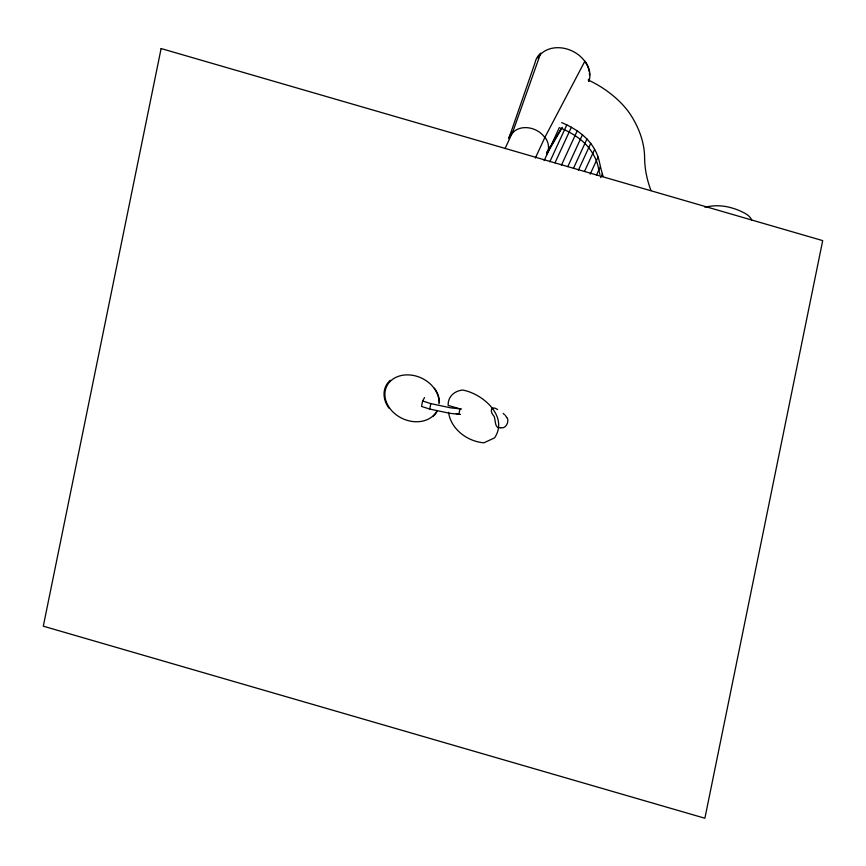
<?xml version="1.0" encoding="UTF-8"?>
<svg xmlns="http://www.w3.org/2000/svg" width="866" height="866" viewBox="0 0 866 866"><rect width="100%" height="100%" fill="white"/><g stroke="black" fill="none" stroke-linecap="round" stroke-linejoin="round"><path stroke-width="1.3" d="M507.065 417.942C509.262 419.869 506.967 428.735 501.122 427.858M500.635 427.782C494.313 428.832 495.839 420.216 494.042 416.221C489.258 411.415 491.065 404.931 497.614 409.553M424.513 397.591L422.619 400.99L421.515 406.425L429.709 409.055L449.757 413.309L460.463 414.457M429.709 409.055L430.813 403.621L422.619 400.99M508.775 138.614L534.907 63.142A27.972 22.364 24.7 0 1 540.741 53.118L512.953 131.437L505.051 148.616M535.35 158.11L544.952 137.25L584.918 61.085A27.972 22.364 24.7 0 1 588.923 81.263M544.162 160.589L559.371 127.519M549.834 161.769L566.775 124.921M554.998 162.83L571.354 127.27A61.356 36.21 11.5 0 0 561.623 122.615M561.417 165.179L577.211 130.863L571.354 127.27M567.793 166.618L582.439 134.782L577.211 130.863M573.465 168.35L586.964 138.993L582.439 134.782M578.347 170.299L590.72 143.399L586.964 138.993M584.496 171.457L594.639 149.407M590.19 174.163L598.07 157.027M596.457 175.138L600.419 166.532L599.315 161.606A88.982 52.512 11.5 0 0 590.72 143.399M600.701 177.606L602.39 173.936M546.771 152.632L550.798 145.694M552.811 142.23L554.153 139.913M547.063 152.719L561.309 128.385M562.37 127.334L546.771 153.996A20.037 16.021 24.7 0 0 544.952 137.25M704.751 207.082L710.78 206.195A31.512 18.597 11.5 0 1 730.287 207.515A41.979 24.778 11.5 0 1 744.998 213.328A16.984 10.024 11.5 0 1 751.84 220.44M461.567 409.023L450.861 407.875L430.813 403.621M456.285 413.537L458.861 414.284L459.976 408.849L448.177 405.429A20.99 16.79 24.7 0 1 462.585 390.036C482.773 393.629 508.862 416.438 494.583 437.86L483.91 442.818A34.12 27.279 24.7 0 1 448.62 412.313M503.211 413.418L504.293 414.489M506.837 417.574L505.116 415.15M603.137 176.404A361.317 213.242 11.5 0 1 600.419 166.532M436.984 411.642A27.972 22.364 24.7 0 1 433.227 416.2M434.429 388.26A27.972 22.364 24.7 0 1 439.43 402.614M509.024 137.597A20.037 16.021 24.7 0 1 512.953 131.437M389.05 408.232A27.972 22.364 24.7 0 1 390.252 380.293M436.594 411.523A27.972 22.364 24.7 0 1 391.973 410.971A27.972 22.364 24.7 0 1 402.971 375.205A27.972 22.364 24.7 0 1 438.997 403.708M537.829 57.925A27.972 22.364 24.7 0 1 566.267 48.81A27.972 22.364 24.7 0 1 589.248 71.672M589.41 72.896A27.972 22.364 24.7 0 1 589.529 75.32M589.151 78.882A27.972 22.364 24.7 0 1 588.534 81.155M511.113 134.955A20.037 16.021 24.7 0 1 544.562 137.131M547.626 150.987A20.037 16.021 24.7 0 1 546.879 152.957M560.508 128.06A61.356 36.21 11.5 0 1 589.616 148.844A88.982 52.512 11.5 0 1 598.211 167.051A361.317 213.242 11.5 0 0 599.922 174.434M650.983 190.531A232.857 137.423 11.5 0 1 644.618 157.861A179.5 105.933 11.5 0 0 632.061 117.062A110.166 65.015 11.5 0 0 605.713 90.086A89.967 53.097 11.5 0 0 588.187 79.975M161.119 48.55L43.3 626.183L704.881 818.24L822.7 240.618L161.119 48.55"/></g></svg>
